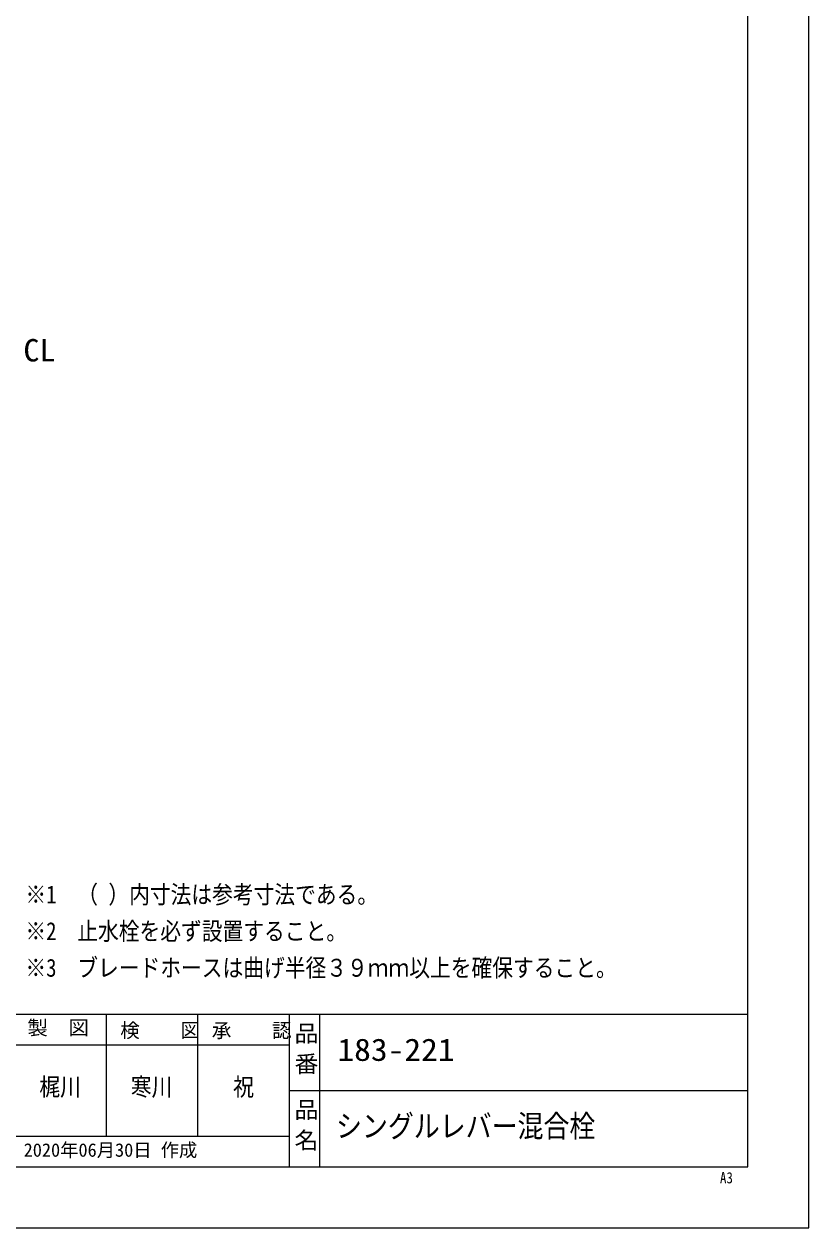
# Model space of a CAD drawing. Units: millimetres on the paper. Extents: x -210 to 210, y -148 to 148.
# Drawn here: x 81.4 to 210, y -148.5 to 48.6 of the extents above; entities that cross this region are included whole.
import ezdxf
from ezdxf.enums import TextEntityAlignment as Align

# ---------------------------------------------------------------- set-up
doc = ezdxf.new("R2010")
doc.units = ezdxf.units.MM
for name, color, linetype, lineweight in [('0-1_DEFPOINTS', 7, 'Continuous', 15), ('0-2_CLASS1', 7, 'Continuous', 15), ('0-4_1_4', 3, 'Continuous', 18)]:
    doc.layers.add(name, color=color, linetype=linetype, lineweight=lineweight)
doc.styles.add('ＭＳ ゴシック', font='')
doc.styles.get('ＭＳ ゴシック').set_extended_font_data('MS Gothic')

msp = doc.modelspace()

# ---------------------------------------------------------------- linework, layer by layer
at = {"layer": '0-1_DEFPOINTS'}
for p, q in [((210, -148.5), (210, 148.5)), ((-210, -148.5), (210, -148.5))]:
    msp.add_line(p, q, dxfattribs=at)
at = {"layer": '0-2_CLASS1'}
for p, q in [((200, -138.5), (200, 137.5)), ((12.8, -113.5), (140, -113.5)), ((94.8, -113.5), (94.8, -133.5)), ((109.8, -113.5), (109.8, -133.5)), ((124.8, -113.5), (124.8, -138.5)), ((129.8, -113.5), (129.8, -138.5)), ((140, -113.5), (200, -113.5)), ((79.8, -118.5), (124.8, -118.5)), ((124.8, -126), (200, -126)), ((79.8, -133.5), (124.8, -133.5)), ((-195, -138.5), (200, -138.5))]:
    msp.add_line(p, q, dxfattribs=at)

# ---------------------------------------------------------------- texts
at = {"layer": '0-2_CLASS1', "style": 'ＭＳ ゴシック'}
for s, height, width, p in [('※1\u3000（ ）内寸法は参考寸法である。', 2.933, 0.85, (81.592, -96.243)), ('※2\u3000止水栓を必ず設置すること。', 2.933, 0.85, (81.592, -102.243)), ('※3\u3000ブレードホースは曲げ半径３９ｍｍ以上を確保すること。', 2.933, 0.85, (81.592, -108.243)), ('製\u3000図', 2.346, 1.05, (81.922, -117.598)), ('品', 2.749, 1.05, (125.69, -118.845)), ('183-221', 3.666, 1.1, (132.721, -122.25)), ('番', 2.749, 1.05, (125.69, -123.845)), ('梶川', 2.933, 0.85, (83.874, -127.745)), ('寒川', 2.933, 0.85, (98.874, -127.745)), ('祝', 2.933, 0.85, (115.627, -127.745)), ('品', 2.749, 1.05, (125.69, -131.345)), ('シングルレバー混合栓', 3.666, 0.85, (132.494, -134.75)), ('名', 2.749, 1.05, (125.69, -136.345)), ('A3', 1.833, 0.85, (195.417, -141.75))]:
    msp.add_text(s, height=height, dxfattribs=dict(at, width=width)).set_placement(p, align=Align.BOTTOM_LEFT)
msp.add_text('2020年06月30日 作成', height=2.199, dxfattribs=at).set_placement((81.302, -137.5), align=Align.BOTTOM_LEFT)
at = {"layer": '0-2_CLASS1', "char_height": 2.346, "attachment_point": 7, "style": 'ＭＳ ゴシック'}
for s, insert in [('\\T2.06;検\\~図', (97.136, -117.598)), ('\\T2.06;承\\~認', (112.136, -117.598))]:
    msp.add_mtext(s, dxfattribs=dict(at, insert=insert))
at = {"layer": '0-4_1_4', "color": 7, "style": 'ＭＳ ゴシック', "width": 1.05}
msp.add_text('CL', height=3.666, dxfattribs=at).set_placement((81.264, -7.709), align=Align.BOTTOM_LEFT)

doc.saveas('drawing.dxf')
